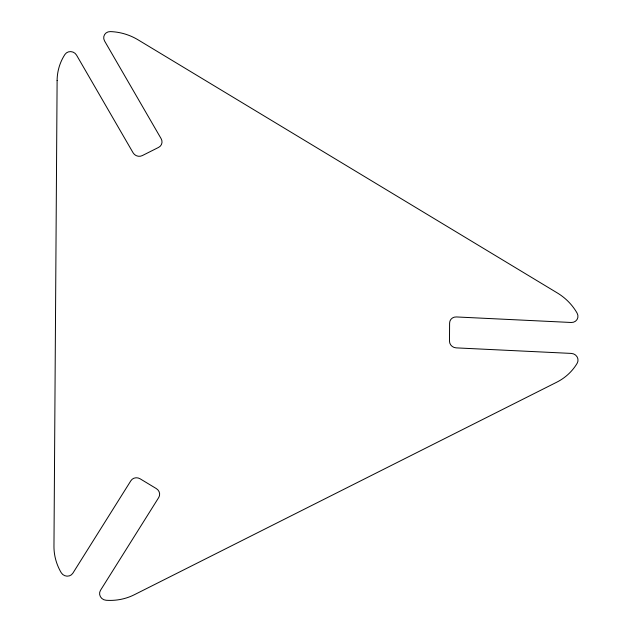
<?xml version="1.0" encoding="UTF-8"?>
<svg xmlns="http://www.w3.org/2000/svg" width="632" height="632" viewBox="0 0 632 632"><rect width="100%" height="100%" fill="white"/><g stroke="black" fill="none" stroke-linecap="round" stroke-linejoin="round"><path stroke-width="0.95" d="M57.109 80.572L53.965 546.214A54.265 51.089 23.3 0 0 61.225 572.718A6.786 6.383 23.3 0 0 72.838 573.232L130.895 480.707A6.786 6.383 23.3 0 1 140.099 478.795L156.333 488.599A6.786 6.383 23.3 0 1 158.735 497.51L100.496 590.327A6.786 6.383 23.3 0 0 106.089 600.266A54.265 51.089 23.3 0 0 134.332 594.736L556.737 382.21A54.265 51.089 23.3 0 0 577.19 363.234A6.786 6.383 23.3 0 0 571.36 353.422L456.162 347.869A6.786 6.383 23.3 0 1 449.486 341.106L449.605 323.07A6.786 6.383 23.3 0 1 456.375 316.948L571.202 322.486A6.786 6.383 23.3 0 0 577.119 313.156A54.265 51.089 23.3 0 0 557.337 292.956L138.076 39.84A54.265 51.089 23.3 0 0 110.355 31.6A6.786 6.383 23.3 0 0 104.572 40.985L161.144 138.7A6.786 6.383 23.3 0 1 158.624 147.382L142.263 155.614A6.786 6.383 23.3 0 1 133.099 152.81L76.527 55.095A6.786 6.383 23.3 0 0 64.938 54.447A54.265 51.089 23.3 0 0 57.109 80.572"/></g></svg>
